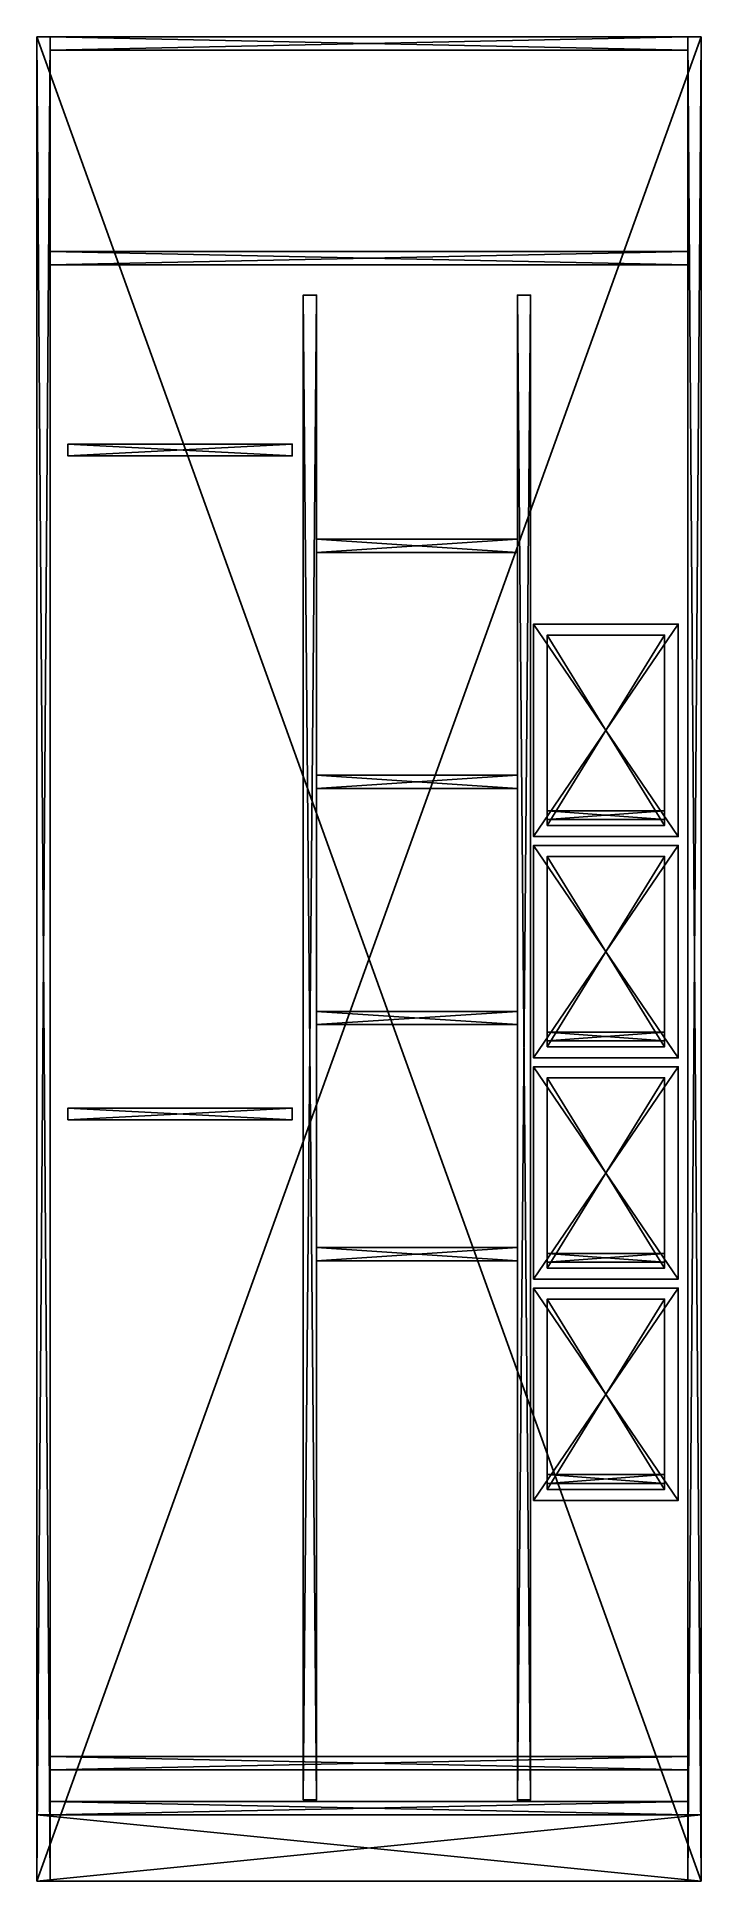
# Model space of a CAD drawing. Header units: millimetres. Extents: x 0 to 900, y 0 to 2500.
import ezdxf

# ---------------------------------------------------------------- set-up
doc = ezdxf.new("R2010")
doc.units = ezdxf.units.MM
for name, color, linetype in [('arka', 7, 'Continuous'), ('askilik', 7, 'Continuous'), ('cekmece', 7, 'Continuous'), ('govde', 7, 'Continuous'), ('raf', 7, 'Continuous')]:
    doc.layers.add(name, color=color, linetype=linetype)

msp = doc.modelspace()

# ---------------------------------------------------------------- linework, layer by layer
at = {"layer": 'arka'}
for points in [[(0, 0, 600), (0, 2500, 600), (0, 0, 592)], [(0, 0, 592), (0, 2500, 600), (0, 2500, 592)], [(0, 2500, 592), (900, 0, 592), (0, 0, 592)], [(0, 0, 600), (900, 2500, 600), (0, 2500, 600)], [(900, 0, 600), (900, 2500, 600), (0, 0, 600)], [(0, 2500, 600), (900, 2500, 600), (0, 2500, 592)], [(900, 2500, 592), (900, 0, 592), (0, 2500, 592)], [(0, 2500, 592), (900, 2500, 600), (900, 2500, 592)], [(900, 2500, 592), (900, 0, 600), (900, 0, 592)], [(900, 2500, 600), (900, 0, 600), (900, 2500, 592)], [(900, 0, 592), (0, 0, 600), (0, 0, 592)], [(900, 0, 600), (0, 0, 600), (900, 0, 592)]]:
    msp.add_3dface(points, dxfattribs=at)
at = {"layer": 'askilik'}
for points in [[(42, 1932, 228), (42, 1948, 228), (42, 1932, 212)], [(42, 1932, 212), (42, 1948, 228), (42, 1948, 212)], [(42, 1948, 212), (346, 1932, 212), (42, 1932, 212)], [(42, 1932, 228), (346, 1948, 228), (42, 1948, 228)], [(346, 1932, 228), (346, 1948, 228), (42, 1932, 228)], [(42, 1948, 228), (346, 1948, 228), (42, 1948, 212)], [(346, 1948, 212), (346, 1932, 212), (42, 1948, 212)], [(42, 1948, 212), (346, 1948, 228), (346, 1948, 212)], [(346, 1932, 212), (42, 1932, 228), (42, 1932, 212)], [(346, 1932, 228), (42, 1932, 228), (346, 1932, 212)], [(346, 1948, 212), (346, 1932, 228), (346, 1932, 212)], [(346, 1948, 228), (346, 1932, 228), (346, 1948, 212)], [(42, 1032, 228), (42, 1048, 228), (42, 1032, 212)], [(42, 1032, 212), (42, 1048, 228), (42, 1048, 212)], [(42, 1048, 212), (346, 1032, 212), (42, 1032, 212)], [(42, 1032, 228), (346, 1048, 228), (42, 1048, 228)], [(346, 1032, 228), (346, 1048, 228), (42, 1032, 228)], [(42, 1048, 228), (346, 1048, 228), (42, 1048, 212)], [(346, 1048, 212), (346, 1032, 212), (42, 1048, 212)], [(42, 1048, 212), (346, 1048, 228), (346, 1048, 212)], [(346, 1032, 212), (42, 1032, 228), (42, 1032, 212)], [(346, 1032, 228), (42, 1032, 228), (346, 1032, 212)], [(346, 1048, 212), (346, 1032, 228), (346, 1032, 212)], [(346, 1048, 228), (346, 1032, 228), (346, 1048, 212)]]:
    msp.add_3dface(points, dxfattribs=at)
at = {"layer": 'cekmece'}
for points in [[(673, 1416, 43), (673, 1704, 43), (673, 1416, 25)], [(673, 1416, 25), (673, 1704, 43), (673, 1704, 25)], [(673, 1704, 25), (869, 1416, 25), (673, 1416, 25)], [(673, 1416, 43), (869, 1704, 43), (673, 1704, 43)], [(869, 1416, 43), (869, 1704, 43), (673, 1416, 43)], [(673, 1704, 43), (869, 1704, 43), (673, 1704, 25)], [(869, 1704, 25), (869, 1416, 25), (673, 1704, 25)], [(673, 1704, 25), (869, 1704, 43), (869, 1704, 25)], [(869, 1704, 25), (869, 1416, 43), (869, 1416, 25)], [(869, 1704, 43), (869, 1416, 43), (869, 1704, 25)], [(869, 1416, 25), (673, 1416, 43), (673, 1416, 25)], [(869, 1416, 43), (673, 1416, 43), (869, 1416, 25)], [(673, 1116, 43), (673, 1404, 43), (673, 1116, 25)], [(673, 1116, 25), (673, 1404, 43), (673, 1404, 25)], [(673, 1404, 25), (869, 1116, 25), (673, 1116, 25)], [(673, 1116, 43), (869, 1404, 43), (673, 1404, 43)], [(869, 1116, 43), (869, 1404, 43), (673, 1116, 43)], [(673, 1404, 43), (869, 1404, 43), (673, 1404, 25)], [(869, 1404, 25), (869, 1116, 25), (673, 1404, 25)], [(673, 1404, 25), (869, 1404, 43), (869, 1404, 25)], [(869, 1404, 25), (869, 1116, 43), (869, 1116, 25)], [(869, 1404, 43), (869, 1116, 43), (869, 1404, 25)], [(869, 1116, 25), (673, 1116, 43), (673, 1116, 25)], [(869, 1116, 43), (673, 1116, 43), (869, 1116, 25)], [(673, 816, 43), (673, 1104, 43), (673, 816, 25)], [(673, 816, 25), (673, 1104, 43), (673, 1104, 25)], [(673, 1104, 25), (869, 816, 25), (673, 816, 25)], [(673, 816, 43), (869, 1104, 43), (673, 1104, 43)], [(869, 816, 43), (869, 1104, 43), (673, 816, 43)], [(673, 1104, 43), (869, 1104, 43), (673, 1104, 25)], [(869, 1104, 25), (869, 816, 25), (673, 1104, 25)], [(673, 1104, 25), (869, 1104, 43), (869, 1104, 25)], [(869, 1104, 25), (869, 816, 43), (869, 816, 25)], [(869, 1104, 43), (869, 816, 43), (869, 1104, 25)], [(869, 816, 25), (673, 816, 43), (673, 816, 25)], [(869, 816, 43), (673, 816, 43), (869, 816, 25)], [(673, 516, 43), (673, 804, 43), (673, 516, 25)], [(673, 516, 25), (673, 804, 43), (673, 804, 25)], [(673, 804, 25), (869, 516, 25), (673, 516, 25)], [(673, 516, 43), (869, 804, 43), (673, 804, 43)], [(869, 516, 43), (869, 804, 43), (673, 516, 43)], [(673, 804, 43), (869, 804, 43), (673, 804, 25)], [(869, 804, 25), (869, 516, 25), (673, 804, 25)], [(673, 804, 25), (869, 804, 43), (869, 804, 25)], [(869, 804, 25), (869, 516, 43), (869, 516, 25)], [(869, 804, 43), (869, 516, 43), (869, 804, 25)], [(869, 516, 25), (673, 516, 43), (673, 516, 25)], [(869, 516, 43), (673, 516, 43), (869, 516, 25)]]:
    msp.add_3dface(points, dxfattribs=at)
at = {"layer": 'govde'}
for points in [[(0, 0, 600), (0, 2500, 600), (0, 0)], [(0, 0), (0, 2500, 600), (0, 2500)], [(0, 2500), (18, 0), (0, 0)], [(0, 0, 600), (18, 2500, 600), (0, 2500, 600)], [(18, 0, 600), (18, 2500, 600), (0, 0, 600)], [(0, 2500, 600), (18, 2500, 600), (0, 2500)], [(18, 2500), (18, 0), (0, 2500)], [(0, 2500), (18, 2500, 600), (18, 2500)], [(18, 2500), (18, 0, 600), (18, 0)], [(18, 2500, 600), (18, 0, 600), (18, 2500)], [(18, 2482, 600), (18, 2500, 600), (18, 2482)], [(18, 2482), (18, 2500, 600), (18, 2500)], [(18, 2500), (882, 2482), (18, 2482)], [(18, 2482, 600), (882, 2500, 600), (18, 2500, 600)], [(882, 2482, 600), (882, 2500, 600), (18, 2482, 600)], [(18, 2500, 600), (882, 2500, 600), (18, 2500)], [(882, 2500), (882, 2482), (18, 2500)], [(18, 2500), (882, 2500, 600), (882, 2500)], [(882, 0, 600), (882, 2500, 600), (882, 0)], [(882, 0), (882, 2500, 600), (882, 2500)], [(882, 2500), (900, 0), (882, 0)], [(882, 0, 600), (900, 2500, 600), (882, 2500, 600)], [(900, 0, 600), (900, 2500, 600), (882, 0, 600)], [(882, 2500, 600), (900, 2500, 600), (882, 2500)], [(900, 2500), (900, 0), (882, 2500)], [(882, 2500), (900, 2500, 600), (900, 2500)], [(882, 2500), (882, 2482, 600), (882, 2482)], [(882, 2500, 600), (882, 2482, 600), (882, 2500)], [(900, 2500), (900, 0, 600), (900, 0)], [(900, 2500, 600), (900, 0, 600), (900, 2500)], [(882, 2482), (18, 2482, 600), (18, 2482)], [(882, 2482, 600), (18, 2482, 600), (882, 2482)], [(361, 110, 600), (361, 2150, 600), (361, 110)], [(361, 110), (361, 2150, 600), (361, 2150)], [(361, 2150), (379, 110), (361, 110)], [(361, 110, 600), (379, 2150, 600), (361, 2150, 600)], [(379, 110, 600), (379, 2150, 600), (361, 110, 600)], [(361, 2150, 600), (379, 2150, 600), (361, 2150)], [(379, 2150), (379, 110), (361, 2150)], [(361, 2150), (379, 2150, 600), (379, 2150)], [(379, 2150), (379, 110, 600), (379, 110)], [(379, 2150, 600), (379, 110, 600), (379, 2150)], [(651, 110, 600), (651, 2150, 600), (651, 110)], [(651, 110), (651, 2150, 600), (651, 2150)], [(651, 2150), (669, 110), (651, 110)], [(651, 110, 600), (669, 2150, 600), (651, 2150, 600)], [(669, 110, 600), (669, 2150, 600), (651, 110, 600)], [(651, 2150, 600), (669, 2150, 600), (651, 2150)], [(669, 2150), (669, 110), (651, 2150)], [(651, 2150), (669, 2150, 600), (669, 2150)], [(669, 2150), (669, 110, 600), (669, 110)], [(669, 2150, 600), (669, 110, 600), (669, 2150)], [(18, 90, 600), (18, 108, 600), (18, 90)], [(18, 90), (18, 108, 600), (18, 108)], [(18, 108), (882, 90), (18, 90)], [(18, 90, 600), (882, 108, 600), (18, 108, 600)], [(882, 90, 600), (882, 108, 600), (18, 90, 600)], [(18, 108, 600), (882, 108, 600), (18, 108)], [(882, 108), (882, 90), (18, 108)], [(18, 108), (882, 108, 600), (882, 108)], [(379, 110), (361, 110, 600), (361, 110)], [(379, 110, 600), (361, 110, 600), (379, 110)], [(669, 110), (651, 110, 600), (651, 110)], [(669, 110, 600), (651, 110, 600), (669, 110)], [(882, 108), (882, 90, 600), (882, 90)], [(882, 108, 600), (882, 90, 600), (882, 108)], [(0, 0, 600), (0, 90, 600), (0, 0)], [(0, 0), (0, 90, 600), (0, 90)], [(0, 90), (900, 0), (0, 0)], [(0, 0, 600), (900, 90, 600), (0, 90, 600)], [(900, 0, 600), (900, 90, 600), (0, 0, 600)], [(0, 90, 600), (900, 90, 600), (0, 90)], [(900, 90), (900, 0), (0, 90)], [(0, 90), (900, 90, 600), (900, 90)], [(882, 90), (18, 90, 600), (18, 90)], [(882, 90, 600), (18, 90, 600), (882, 90)], [(900, 90), (900, 0, 600), (900, 0)], [(900, 90, 600), (900, 0, 600), (900, 90)], [(18, 0), (0, 0, 600), (0, 0)], [(18, 0, 600), (0, 0, 600), (18, 0)], [(900, 0), (0, 0, 600), (0, 0)], [(900, 0, 600), (0, 0, 600), (900, 0)], [(900, 0), (882, 0, 600), (882, 0)], [(900, 0, 600), (882, 0, 600), (900, 0)]]:
    msp.add_3dface(points, dxfattribs=at)
at = {"layer": 'raf'}
for points in [[(18, 2191, 600), (18, 2209, 600), (18, 2191)], [(18, 2191), (18, 2209, 600), (18, 2209)], [(18, 2209), (882, 2191), (18, 2191)], [(18, 2191, 600), (882, 2209, 600), (18, 2209, 600)], [(882, 2191, 600), (882, 2209, 600), (18, 2191, 600)], [(18, 2209, 600), (882, 2209, 600), (18, 2209)], [(882, 2209), (882, 2191), (18, 2209)], [(18, 2209), (882, 2209, 600), (882, 2209)], [(882, 2209), (882, 2191, 600), (882, 2191)], [(882, 2209, 600), (882, 2191, 600), (882, 2209)], [(882, 2191), (18, 2191, 600), (18, 2191)], [(882, 2191, 600), (18, 2191, 600), (882, 2191)], [(379, 1801, 600), (379, 1819, 600), (379, 1801)], [(379, 1801), (379, 1819, 600), (379, 1819)], [(379, 1819), (651, 1801), (379, 1801)], [(379, 1801, 600), (651, 1819, 600), (379, 1819, 600)], [(651, 1801, 600), (651, 1819, 600), (379, 1801, 600)], [(379, 1819, 600), (651, 1819, 600), (379, 1819)], [(651, 1819), (651, 1801), (379, 1819)], [(379, 1819), (651, 1819, 600), (651, 1819)], [(651, 1801), (379, 1801, 600), (379, 1801)], [(651, 1801, 600), (379, 1801, 600), (651, 1801)], [(651, 1819), (651, 1801, 600), (651, 1801)], [(651, 1819, 600), (651, 1801, 600), (651, 1819)], [(691.5, 1431, 356), (691.5, 1689, 356), (691.5, 1431, 344)], [(691.5, 1431, 344), (691.5, 1689, 356), (691.5, 1689, 344)], [(691.5, 1689, 344), (850.5, 1431, 344), (691.5, 1431, 344)], [(691.5, 1431, 356), (850.5, 1689, 356), (691.5, 1689, 356)], [(850.5, 1431, 356), (850.5, 1689, 356), (691.5, 1431, 356)], [(691.5, 1689, 356), (850.5, 1689, 356), (691.5, 1689, 344)], [(850.5, 1689, 344), (850.5, 1431, 344), (691.5, 1689, 344)], [(691.5, 1689, 344), (850.5, 1689, 356), (850.5, 1689, 344)], [(850.5, 1689, 344), (850.5, 1431, 356), (850.5, 1431, 344)], [(850.5, 1689, 356), (850.5, 1431, 356), (850.5, 1689, 344)], [(379, 1481, 600), (379, 1499, 600), (379, 1481)], [(379, 1481), (379, 1499, 600), (379, 1499)], [(379, 1499), (651, 1481), (379, 1481)], [(379, 1481, 600), (651, 1499, 600), (379, 1499, 600)], [(651, 1481, 600), (651, 1499, 600), (379, 1481, 600)], [(379, 1499, 600), (651, 1499, 600), (379, 1499)], [(651, 1499), (651, 1481), (379, 1499)], [(379, 1499), (651, 1499, 600), (651, 1499)], [(651, 1481), (379, 1481, 600), (379, 1481)], [(651, 1481, 600), (379, 1481, 600), (651, 1481)], [(651, 1499), (651, 1481, 600), (651, 1481)], [(651, 1499, 600), (651, 1481, 600), (651, 1499)], [(691.5, 1439, 355), (691.5, 1451, 355), (691.5, 1439, 25)], [(691.5, 1439, 25), (691.5, 1451, 355), (691.5, 1451, 25)], [(691.5, 1451, 25), (850.5, 1439, 25), (691.5, 1439, 25)], [(691.5, 1439, 355), (850.5, 1451, 355), (691.5, 1451, 355)], [(850.5, 1439, 355), (850.5, 1451, 355), (691.5, 1439, 355)], [(691.5, 1451, 355), (850.5, 1451, 355), (691.5, 1451, 25)], [(850.5, 1451, 25), (850.5, 1439, 25), (691.5, 1451, 25)], [(691.5, 1451, 25), (850.5, 1451, 355), (850.5, 1451, 25)], [(850.5, 1451, 25), (850.5, 1439, 355), (850.5, 1439, 25)], [(850.5, 1451, 355), (850.5, 1439, 355), (850.5, 1451, 25)], [(850.5, 1439, 25), (691.5, 1439, 355), (691.5, 1439, 25)], [(850.5, 1439, 355), (691.5, 1439, 355), (850.5, 1439, 25)], [(850.5, 1431, 344), (691.5, 1431, 356), (691.5, 1431, 344)], [(850.5, 1431, 356), (691.5, 1431, 356), (850.5, 1431, 344)], [(691.5, 1131, 356), (691.5, 1389, 356), (691.5, 1131, 344)], [(691.5, 1131, 344), (691.5, 1389, 356), (691.5, 1389, 344)], [(691.5, 1389, 344), (850.5, 1131, 344), (691.5, 1131, 344)], [(691.5, 1131, 356), (850.5, 1389, 356), (691.5, 1389, 356)], [(850.5, 1131, 356), (850.5, 1389, 356), (691.5, 1131, 356)], [(691.5, 1389, 356), (850.5, 1389, 356), (691.5, 1389, 344)], [(850.5, 1389, 344), (850.5, 1131, 344), (691.5, 1389, 344)], [(691.5, 1389, 344), (850.5, 1389, 356), (850.5, 1389, 344)], [(850.5, 1389, 344), (850.5, 1131, 356), (850.5, 1131, 344)], [(850.5, 1389, 356), (850.5, 1131, 356), (850.5, 1389, 344)], [(379, 1161, 600), (379, 1179, 600), (379, 1161)], [(379, 1161), (379, 1179, 600), (379, 1179)], [(379, 1179), (651, 1161), (379, 1161)], [(379, 1161, 600), (651, 1179, 600), (379, 1179, 600)], [(651, 1161, 600), (651, 1179, 600), (379, 1161, 600)], [(379, 1179, 600), (651, 1179, 600), (379, 1179)], [(651, 1179), (651, 1161), (379, 1179)], [(379, 1179), (651, 1179, 600), (651, 1179)], [(651, 1179), (651, 1161, 600), (651, 1161)], [(651, 1179, 600), (651, 1161, 600), (651, 1179)], [(651, 1161), (379, 1161, 600), (379, 1161)], [(651, 1161, 600), (379, 1161, 600), (651, 1161)], [(691.5, 1139, 355), (691.5, 1151, 355), (691.5, 1139, 25)], [(691.5, 1139, 25), (691.5, 1151, 355), (691.5, 1151, 25)], [(691.5, 1151, 25), (850.5, 1139, 25), (691.5, 1139, 25)], [(691.5, 1139, 355), (850.5, 1151, 355), (691.5, 1151, 355)], [(850.5, 1139, 355), (850.5, 1151, 355), (691.5, 1139, 355)], [(691.5, 1151, 355), (850.5, 1151, 355), (691.5, 1151, 25)], [(850.5, 1151, 25), (850.5, 1139, 25), (691.5, 1151, 25)], [(691.5, 1151, 25), (850.5, 1151, 355), (850.5, 1151, 25)], [(850.5, 1151, 25), (850.5, 1139, 355), (850.5, 1139, 25)], [(850.5, 1151, 355), (850.5, 1139, 355), (850.5, 1151, 25)], [(850.5, 1139, 25), (691.5, 1139, 355), (691.5, 1139, 25)], [(850.5, 1139, 355), (691.5, 1139, 355), (850.5, 1139, 25)], [(850.5, 1131, 344), (691.5, 1131, 356), (691.5, 1131, 344)], [(850.5, 1131, 356), (691.5, 1131, 356), (850.5, 1131, 344)], [(691.5, 831, 356), (691.5, 1089, 356), (691.5, 831, 344)], [(691.5, 831, 344), (691.5, 1089, 356), (691.5, 1089, 344)], [(691.5, 1089, 344), (850.5, 831, 344), (691.5, 831, 344)], [(691.5, 831, 356), (850.5, 1089, 356), (691.5, 1089, 356)], [(850.5, 831, 356), (850.5, 1089, 356), (691.5, 831, 356)], [(691.5, 1089, 356), (850.5, 1089, 356), (691.5, 1089, 344)], [(850.5, 1089, 344), (850.5, 831, 344), (691.5, 1089, 344)], [(691.5, 1089, 344), (850.5, 1089, 356), (850.5, 1089, 344)], [(850.5, 1089, 344), (850.5, 831, 356), (850.5, 831, 344)], [(850.5, 1089, 356), (850.5, 831, 356), (850.5, 1089, 344)], [(379, 841, 600), (379, 859, 600), (379, 841)], [(379, 841), (379, 859, 600), (379, 859)], [(379, 859), (651, 841), (379, 841)], [(379, 841, 600), (651, 859, 600), (379, 859, 600)], [(651, 841, 600), (651, 859, 600), (379, 841, 600)], [(379, 859, 600), (651, 859, 600), (379, 859)], [(651, 859), (651, 841), (379, 859)], [(379, 859), (651, 859, 600), (651, 859)], [(651, 859), (651, 841, 600), (651, 841)], [(651, 859, 600), (651, 841, 600), (651, 859)], [(691.5, 839, 355), (691.5, 851, 355), (691.5, 839, 25)], [(691.5, 839, 25), (691.5, 851, 355), (691.5, 851, 25)], [(691.5, 851, 25), (850.5, 839, 25), (691.5, 839, 25)], [(691.5, 839, 355), (850.5, 851, 355), (691.5, 851, 355)], [(850.5, 839, 355), (850.5, 851, 355), (691.5, 839, 355)], [(691.5, 851, 355), (850.5, 851, 355), (691.5, 851, 25)], [(850.5, 851, 25), (850.5, 839, 25), (691.5, 851, 25)], [(691.5, 851, 25), (850.5, 851, 355), (850.5, 851, 25)], [(850.5, 851, 25), (850.5, 839, 355), (850.5, 839, 25)], [(850.5, 851, 355), (850.5, 839, 355), (850.5, 851, 25)], [(651, 841), (379, 841, 600), (379, 841)], [(651, 841, 600), (379, 841, 600), (651, 841)], [(850.5, 839, 25), (691.5, 839, 355), (691.5, 839, 25)], [(850.5, 839, 355), (691.5, 839, 355), (850.5, 839, 25)], [(850.5, 831, 344), (691.5, 831, 356), (691.5, 831, 344)], [(850.5, 831, 356), (691.5, 831, 356), (850.5, 831, 344)], [(691.5, 531, 356), (691.5, 789, 356), (691.5, 531, 344)], [(691.5, 531, 344), (691.5, 789, 356), (691.5, 789, 344)], [(691.5, 789, 344), (850.5, 531, 344), (691.5, 531, 344)], [(691.5, 531, 356), (850.5, 789, 356), (691.5, 789, 356)], [(850.5, 531, 356), (850.5, 789, 356), (691.5, 531, 356)], [(691.5, 789, 356), (850.5, 789, 356), (691.5, 789, 344)], [(850.5, 789, 344), (850.5, 531, 344), (691.5, 789, 344)], [(691.5, 789, 344), (850.5, 789, 356), (850.5, 789, 344)], [(850.5, 789, 344), (850.5, 531, 356), (850.5, 531, 344)], [(850.5, 789, 356), (850.5, 531, 356), (850.5, 789, 344)], [(691.5, 539, 355), (691.5, 551, 355), (691.5, 539, 25)], [(691.5, 539, 25), (691.5, 551, 355), (691.5, 551, 25)], [(691.5, 551, 25), (850.5, 539, 25), (691.5, 539, 25)], [(691.5, 539, 355), (850.5, 551, 355), (691.5, 551, 355)], [(850.5, 539, 355), (850.5, 551, 355), (691.5, 539, 355)], [(691.5, 551, 355), (850.5, 551, 355), (691.5, 551, 25)], [(850.5, 551, 25), (850.5, 539, 25), (691.5, 551, 25)], [(691.5, 551, 25), (850.5, 551, 355), (850.5, 551, 25)], [(850.5, 551, 25), (850.5, 539, 355), (850.5, 539, 25)], [(850.5, 551, 355), (850.5, 539, 355), (850.5, 551, 25)], [(850.5, 539, 25), (691.5, 539, 355), (691.5, 539, 25)], [(850.5, 539, 355), (691.5, 539, 355), (850.5, 539, 25)], [(850.5, 531, 344), (691.5, 531, 356), (691.5, 531, 344)], [(850.5, 531, 356), (691.5, 531, 356), (850.5, 531, 344)], [(18, 151, 600), (18, 169, 600), (18, 151)], [(18, 151), (18, 169, 600), (18, 169)], [(18, 169), (882, 151), (18, 151)], [(18, 151, 600), (882, 169, 600), (18, 169, 600)], [(882, 151, 600), (882, 169, 600), (18, 151, 600)], [(18, 169, 600), (882, 169, 600), (18, 169)], [(882, 169), (882, 151), (18, 169)], [(18, 169), (882, 169, 600), (882, 169)], [(882, 151), (18, 151, 600), (18, 151)], [(882, 151, 600), (18, 151, 600), (882, 151)], [(882, 169), (882, 151, 600), (882, 151)], [(882, 169, 600), (882, 151, 600), (882, 169)]]:
    msp.add_3dface(points, dxfattribs=at)

doc.saveas('drawing.dxf')
